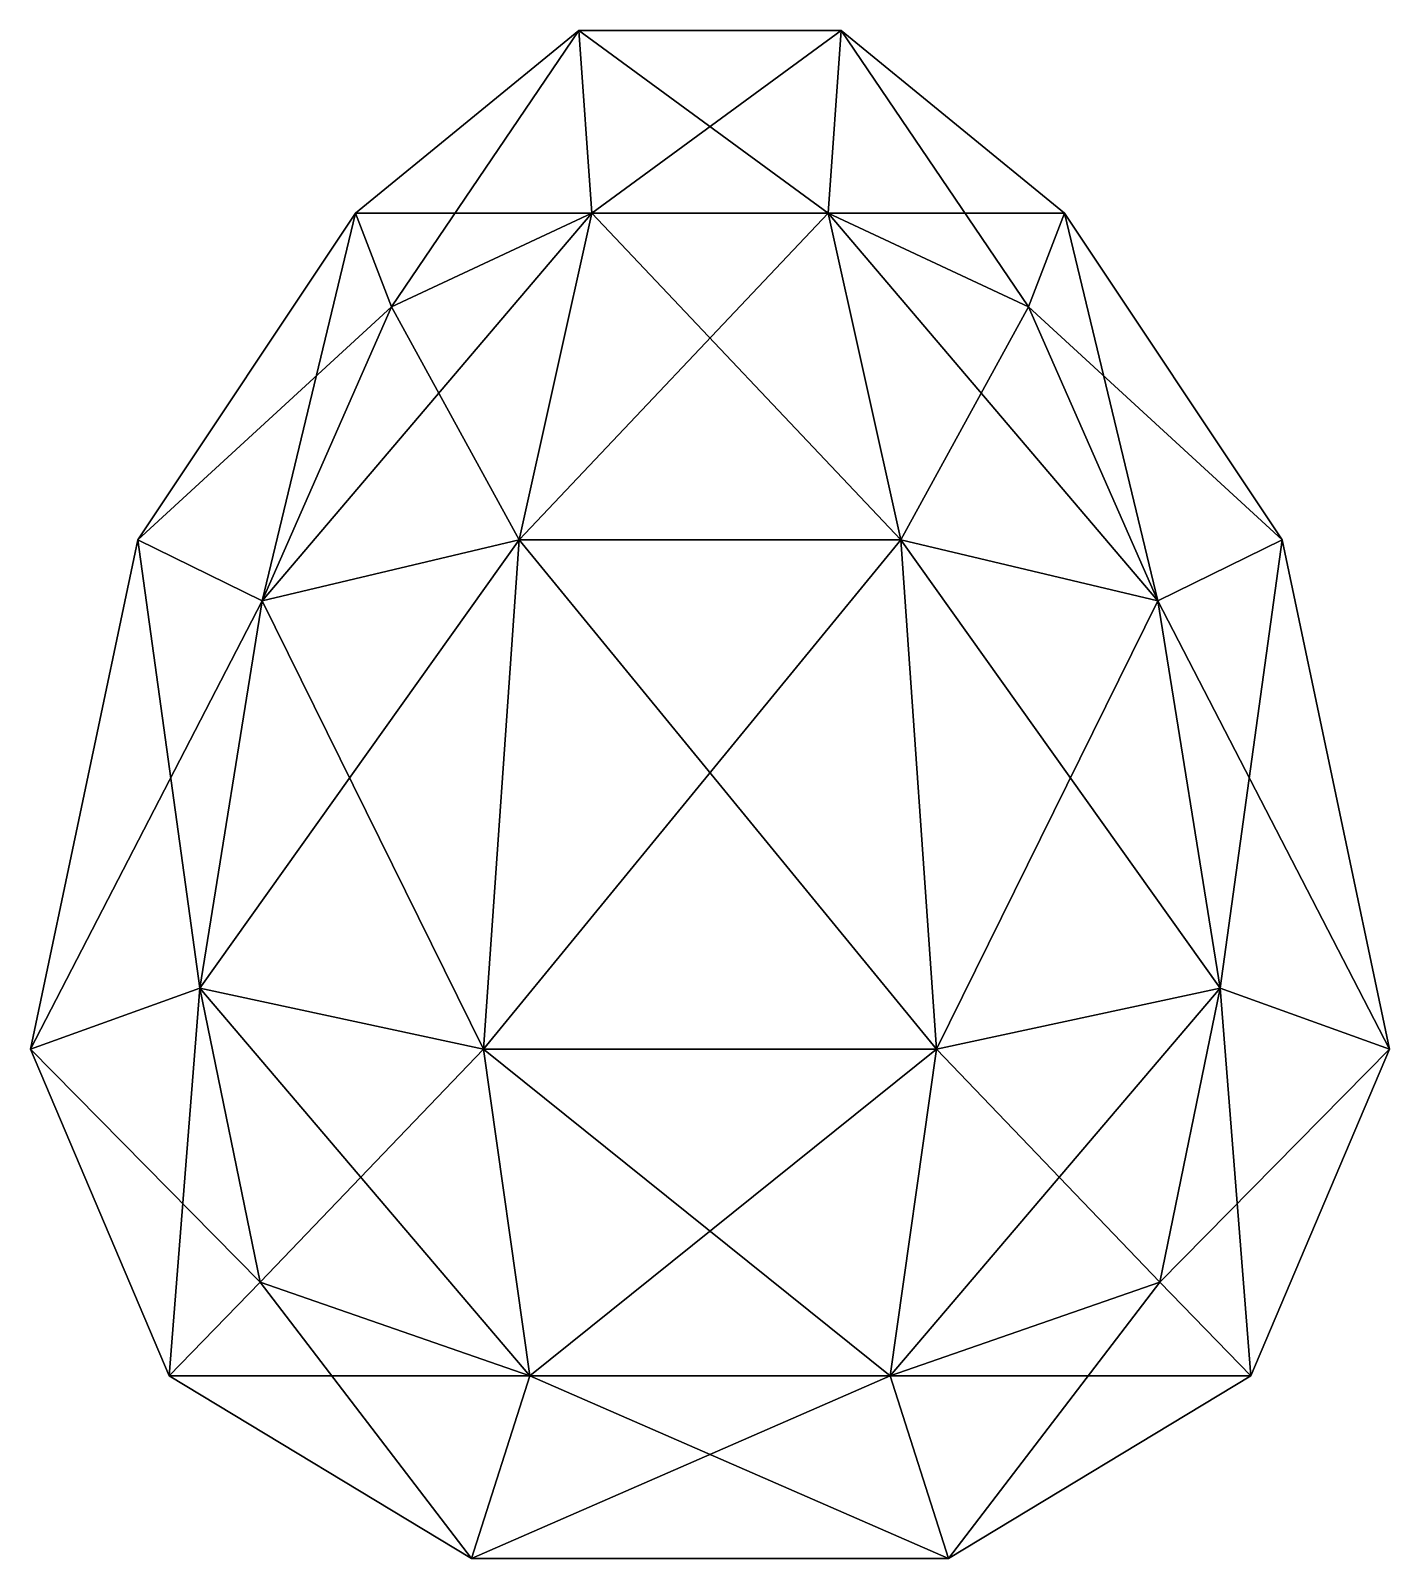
# Model space of a CAD drawing. Extents: x -41.5 to 41.5, y 0 to 93.4.
import ezdxf

# ---------------------------------------------------------------- set-up
doc = ezdxf.new("R2010")
doc.units = 0
doc.layers.add('egg01', color=250, linetype='CONTINUOUS')

msp = doc.modelspace()

# ---------------------------------------------------------------- meshes
at = {"layer": 'egg01'}
mesh = msp.add_polyface(dxfattribs=at)
corners = [(-27.48932, 16.895304, 27.48932), (-31.174638, 34.862147, 31.174638), (-27.378694, 58.555551, 27.378694), (-19.475659, 76.522394, 19.475659), (-11.015021, 11.168744, 33.045063), (-13.841779, 31.139233, 41.525336), (-11.656235, 62.278465, 34.968704), (-7.219076, 82.248954, 21.657228), (11.015021, 11.168744, 33.045063), (13.841779, 31.139233, 41.525336), (11.656235, 62.278465, 34.968704), (7.219076, 82.248954, 21.657228), (27.48932, 16.895304, 27.48932), (31.174638, 34.862147, 31.174638), (27.378694, 58.555551, 27.378694), (19.475659, 76.522394, 19.475659), (33.045063, 11.168744, 11.015021), (41.525336, 31.139233, 13.841779), (34.968704, 62.278465, 11.656235), (21.657228, 82.248954, 7.219076), (33.045063, 11.168744, -11.015021), (41.525336, 31.139233, -13.841779), (34.968704, 62.278465, -11.656235), (21.657228, 82.248954, -7.219076), (27.48932, 16.895304, -27.48932), (31.174638, 34.862147, -31.174638), (27.378694, 58.555551, -27.378694), (19.475659, 76.522394, -19.475659), (11.015021, 11.168744, -33.045063), (13.841779, 31.139233, -41.525336), (11.656235, 62.278465, -34.968704), (7.219076, 82.248954, -21.657228), (-11.015021, 11.168744, -33.045063), (-13.841779, 31.139233, -41.525336), (-11.656235, 62.278465, -34.968704), (-7.219076, 82.248954, -21.657228), (-27.48932, 16.895304, -27.48932), (-31.174638, 34.862147, -31.174638), (-27.378694, 58.555551, -27.378694), (-19.475659, 76.522394, -19.475659), (-33.045063, 11.168744, -11.015021), (-41.525336, 31.139233, -13.841779), (-34.968704, 62.278465, -11.656235), (-21.657228, 82.248954, -7.219076), (-33.045063, 11.168744, 11.015021), (-41.525336, 31.139233, 13.841779), (-34.968704, 62.278465, 11.656235), (-21.657228, 82.248954, 7.219076), (-8.013661, 93.417698, 8.013661), (-8.013661, 93.417698, -8.013661), (8.013661, 93.417698, 8.013661), (8.013661, 93.417698, -8.013661), (-14.570293, 0, -14.570293), (-14.570293, 0, 14.570293), (14.570293, 0, -14.570293), (14.570293, 0, 14.570293)]
mesh.append_faces([[corners[k] for k in face] for face in [(0, 1, 5), (4, 5, 9), (8, 9, 13), (1, 2, 6), (5, 6, 10), (9, 10, 14), (2, 3, 7), (6, 7, 11), (10, 11, 15), (12, 13, 17), (16, 17, 21), (20, 21, 25), (13, 14, 18), (17, 18, 22), (21, 22, 26), (14, 15, 19), (18, 19, 23), (22, 23, 27), (24, 25, 29), (28, 29, 33), (32, 33, 37), (25, 26, 30), (29, 30, 34), (33, 34, 38), (26, 27, 31), (30, 31, 35), (34, 35, 39), (36, 37, 41), (40, 41, 45), (44, 45, 1), (37, 38, 42), (41, 42, 46), (45, 46, 2), (38, 39, 43), (42, 43, 47), (46, 47, 3), (3, 47, 48), (7, 48, 50), (11, 50, 19), (47, 43, 49), (48, 49, 51), (50, 51, 23), (43, 39, 35), (49, 35, 31), (51, 31, 27), (36, 40, 52), (32, 52, 54), (28, 54, 20), (40, 44, 53), (52, 53, 55), (54, 55, 16), (44, 0, 4), (53, 4, 8), (55, 8, 12), (0, 5, 4), (4, 9, 8), (8, 13, 12), (1, 6, 5), (5, 10, 9), (9, 14, 13), (2, 7, 6), (6, 11, 10), (10, 15, 14), (12, 17, 16), (16, 21, 20), (20, 25, 24), (13, 18, 17), (17, 22, 21), (21, 26, 25), (14, 19, 18), (18, 23, 22), (22, 27, 26), (24, 29, 28), (28, 33, 32), (32, 37, 36), (25, 30, 29), (29, 34, 33), (33, 38, 37), (26, 31, 30), (30, 35, 34), (34, 39, 38), (36, 41, 40), (40, 45, 44), (44, 1, 0), (37, 42, 41), (41, 46, 45), (45, 2, 1), (38, 43, 42), (42, 47, 46), (46, 3, 2), (3, 48, 7), (7, 50, 11), (11, 19, 15), (47, 49, 48), (48, 51, 50), (50, 23, 19), (43, 35, 49), (49, 31, 51), (51, 27, 23), (36, 52, 32), (32, 54, 28), (28, 20, 24), (40, 53, 52), (52, 55, 54), (54, 16, 20), (44, 4, 53), (53, 8, 55), (55, 12, 16)]])

doc.saveas('drawing.dxf')
